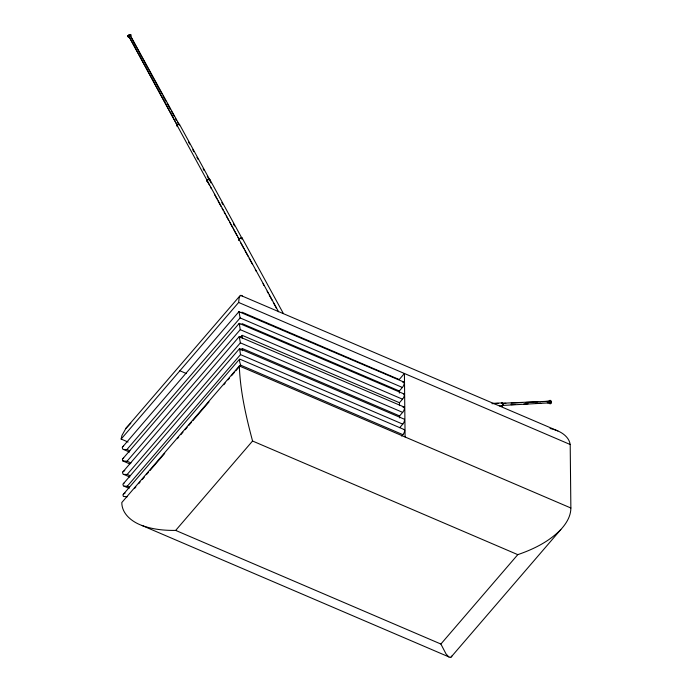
<?xml version="1.0" encoding="UTF-8"?>
<svg xmlns="http://www.w3.org/2000/svg" width="692" height="692" viewBox="0 0 692 692"><rect width="100%" height="100%" fill="white"/><g stroke="black" fill="none" stroke-linecap="round" stroke-linejoin="round"><path stroke-width="1.04" d="M128.081 442.032L121.135 439.057L238.645 302.465L239.181 297.482L240.487 295.32L557.847 430.926C563.599 433.434 569.239 437.95 570.199 444.515L570.865 508.006C570.883 516.275 566.238 523.654 560.814 529.544L451.089 657.071L450.059 657.4L141.877 525.444C132.042 521.863 121.801 513.966 121.801 502.548L239.311 365.956L570.865 508.006M121.135 439.057L121.93 435.493L126.005 428.236L239.743 296.038M128.712 36.468L128.729 36.027M176.988 124.923L129.093 36.702A1.073 0.458 -28.7 0 1 128.686 36.027A1.073 0.458 -28.7 0 1 130.217 35.353A1.073 0.458 -28.7 0 1 129.871 36.278L130.373 35.647L129.785 35.404M129.897 36.399L130.33 35.863M403.635 381.958L238.982 311.711L240.133 317.931L402.389 387.451A3.27 1.22 -66.8 0 0 404.189 383.351A3.27 1.22 -66.8 0 0 402.805 382.339M403.894 406.939L239.242 336.675L240.392 342.851L402.649 412.371A3.218 1.202 -66.8 0 0 404.448 408.315A3.218 1.202 -66.8 0 0 403.064 407.346M239.544 348.604L240.522 354.615L402.77 424.135A3.01 1.125 -66.8 0 0 404.353 421.03A3.01 1.125 -66.8 0 0 403.946 419.032L239.544 348.604L122.899 484.262L123.384 485.888L129.075 488.327M130.321 35.794L161.902 93.852M239.095 311.478L122.242 447.404L122.752 449.143L129.473 452.04M239.354 336.45L122.501 472.368L123.02 474.098L129.741 476.987M404.37 429.637L239.631 359.053L122.908 494.806L123.401 496.458L127.423 496.726M404.059 393.973L239.224 323.346L122.372 459.254L122.882 460.958L129.837 463.943M451.089 657.071L451.937 655.999M123.531 449.497L126.93 449.515L240.133 317.931M122.882 460.958L127.051 461.235L240.254 329.66L239.224 323.346L239.925 324.444M240.133 337.731L242.191 335.343L399.457 402.727L399.492 405.616M123.799 474.444L127.19 474.435L240.392 342.851M240.954 350.126L242.33 348.534L399.595 415.918L399.621 417.907M124.127 486.208L127.319 486.191L240.522 354.615M134.456 488.561L135.866 486.926M138.677 483.656L140.087 482.021M142.189 479.565L144.299 477.117M146.41 474.66L148.52 472.212M149.93 470.577L164.696 453.416M177.351 438.702L178.752 437.067M180.863 434.619L182.973 432.163M185.084 429.715L187.195 427.258M188.596 425.632L191.407 422.362M192.817 420.727L208.993 401.931M223.758 384.761L225.16 383.134M227.971 379.865L229.381 378.23M231.491 375.773L234.303 372.504M235.704 370.869L240.626 365.151C240.271 363.966 238.628 358.906 240.037 359.494M141.877 525.444C152.655 529.415 164.238 530.548 175.664 530.409L252.563 441.02C246.015 416.472 240.254 391.43 239.311 365.956M399.362 393.099L399.336 390.997L402.389 387.451M399.457 402.727L402.51 399.18A3.123 1.168 -66.8 0 0 404.266 395.547A3.123 1.168 -66.8 0 0 403.367 393.956M399.595 415.918L402.649 412.371M399.725 427.673L402.77 424.135M401.663 436.09L402.882 434.671A3.019 1.125 -66.8 0 0 404.578 431.159A3.019 1.125 -66.8 0 0 403.704 429.62M448.866 656.976L446.02 653.897L440.882 644.036L517.78 554.647C533.558 549.249 549.059 541.628 560.814 529.544M126.005 428.236L130.797 423.27M122.726 446.738L123.496 446.106M122.994 471.71L124.768 470.56M123.366 483.639L124.093 483.059M123.375 494.174L125.105 493.085M122.856 458.597L123.643 457.992M129.093 35.716L128.574 36.321L129.023 36.641A1.228 0.519 -28.7 0 1 128.53 35.949L128.323 35.794A1.375 0.588 -28.7 0 1 130.295 34.92A1.375 0.588 -28.7 0 1 129.854 36.114A1.228 0.519 -28.7 0 0 130.234 35.093A1.228 0.519 -28.7 0 0 128.478 35.872A1.228 0.519 -28.7 0 0 128.997 36.529L129.067 36.728M129.162 35.811L129.093 36.702M129.136 35.794L130.044 35.456M129.205 35.898L129.638 35.673M502.634 405.425L550.278 402.813M511.059 404.69L515.324 404.465M523.844 404.007L528.108 403.782M535.565 403.384L540.893 403.099M547.286 402.753L549.465 402.735M492.436 403.384L501.925 402.917M491.934 403.695L498.266 403.375M549.56 401.239L542.044 401.706M549.31 402.459A0.952 0.64 87.2 0 0 550.296 402.848L550.486 402.934M499.615 405.858L502.781 405.702M549.785 401.204L501.968 403.254A1.22 0.822 87.2 0 1 502.928 404.465A1.22 0.822 87.2 0 1 502.029 405.668M501.579 403.497L505.835 403.306M511.163 403.073L521.811 402.597M526.067 402.415L537.788 401.896M550.079 428.486L553.211 429.248M554.136 429.585L557.847 430.926M238.645 302.465L570.199 444.515M241.949 312.161L399.215 379.545L404.422 373.49L405.088 436.981M242.07 323.614L399.336 390.997M240.254 329.66L402.51 399.18M240.626 365.151L402.882 434.671M179.894 370.756L186.503 373.593M252.563 441.02L517.78 554.647M126.93 449.515L129.897 450.786M127.051 461.235L131.013 462.931M127.19 474.435L130.165 475.707M127.319 486.191L129.292 487.038M175.664 530.409L440.882 644.036M241.413 295.354L242.503 296.124M130.295 35.439L179.219 124.577M239.276 311.538L239.795 312.499M239.544 336.52L240.055 337.497M162.94 95.747L166.054 101.421M167.092 103.316L170.206 108.999M171.244 110.884L174.358 116.567M175.396 118.462L176.434 120.356M177.472 122.242L178.51 124.136M242.209 238.178L283.4 313.571M209.762 179.349L241.966 238.299M179.522 124.422L209.581 179.436M130.624 35.673L130.572 35.595A1.747 0.744 -28.7 0 0 129.966 34.626A1.747 0.744 -28.7 0 0 127.778 36.088A1.747 0.744 -28.7 0 0 129.145 36.546M209.996 181.019L211.025 182.887M221.76 202.54L222.781 204.417M233.515 224.061L234.545 225.938M188.613 142.145L189.651 144.04M192.757 149.731L193.795 151.635M196.909 157.326L197.947 159.221M203.128 168.71L204.166 170.604M207.271 176.296L208.309 178.19M128.643 35.949L177.247 125.174A1.22 0.519 -28.7 0 0 177.498 125.866M176.996 125.191L239.121 239.164M209.33 184.954L207.28 181.218A1.756 0.744 -28.7 0 1 206.995 180.119A1.756 0.744 -28.7 0 1 209.321 179.09A1.756 0.744 -28.7 0 1 209.209 180.361M210.351 186.831L211.371 188.7M214.442 194.314L216.994 198.993M218.015 200.862L221.085 206.484M222.106 208.353L223.135 210.221M224.156 212.098L225.177 213.966M226.197 215.835L228.758 220.514M229.779 222.392L232.849 228.005M233.87 229.874L236.932 235.488M237.962 237.365L238.982 239.233M238.922 239.181L278.565 311.746M240.894 243.16L243.982 248.817M245.011 250.703L248.108 256.351M249.137 258.237L252.225 263.894M255.313 269.551L256.343 271.428M263.038 283.685L264.067 285.571M267.155 291.22L268.185 293.105M269.214 294.991L272.302 300.648M273.331 302.534L276.428 308.191M242.191 335.343L242.217 338.232M242.33 348.534L242.347 350.688M501.665 403.021A1.557 1.055 87.2 0 1 503.162 404.465A1.557 1.055 87.2 0 1 501.735 405.901M549.284 401.732A0.952 0.64 87.2 0 1 550.261 401.343A0.952 0.64 87.2 0 1 550.296 402.848M549.336 401.706A1.003 0.683 87.2 0 1 550.374 401.291A1.003 0.683 87.2 0 1 550.417 402.891A1.003 0.683 87.2 0 1 549.361 402.476M549.249 402.242A1.228 0.83 87.2 0 0 550.477 403.177A1.228 0.83 87.2 0 0 550.607 401.187A1.228 0.83 87.2 0 0 549.24 401.62A1.228 0.83 87.2 0 1 550.607 401.187A1.228 0.83 87.2 0 1 550.434 403.177A1.228 0.83 87.2 0 1 549.206 402.242A1.375 0.934 87.2 0 0 550.529 403.306A1.375 0.934 87.2 0 0 550.668 401.075A1.375 0.934 87.2 0 0 549.188 401.559M548.972 401.853A1.747 1.185 87.2 0 1 550.754 400.616A1.747 1.185 87.2 0 1 550.823 403.557A1.747 1.185 87.2 0 1 548.99 402.303M239 240.314A2.024 0.865 -28.7 0 1 239.129 238.965A2.024 0.865 -28.7 0 1 241.595 237.866A2.024 0.865 -28.7 0 1 241.897 239.025M239.19 240.15A1.756 0.744 -28.7 0 1 240.141 238.394A1.756 0.744 -28.7 0 1 241.889 238.766M207.384 181.096A1.557 0.666 -28.7 0 1 207.055 180.205A1.557 0.666 -28.7 0 1 209.01 179.202A1.557 0.666 -28.7 0 1 209.347 180.093M177.645 126.03A1.557 0.666 -28.7 0 1 176.823 125.434A1.557 0.666 -28.7 0 1 178.631 124.231A1.557 0.666 -28.7 0 1 179.453 124.828M177.195 125.243A1.22 0.519 -28.7 0 1 178.614 124.413A1.22 0.519 -28.7 0 1 179.167 124.897M128.53 35.949A1.228 0.519 -28.7 0 1 130.278 35.18A1.228 0.519 -28.7 0 1 129.888 36.235M128.902 36.538A1.375 0.588 -28.7 0 1 128.323 35.794M129.188 36.624A1.747 0.744 -28.7 0 1 127.864 36.079A1.747 0.744 -28.7 0 1 130.252 34.678A1.747 0.744 -28.7 0 1 130.338 35.949"/></g></svg>
